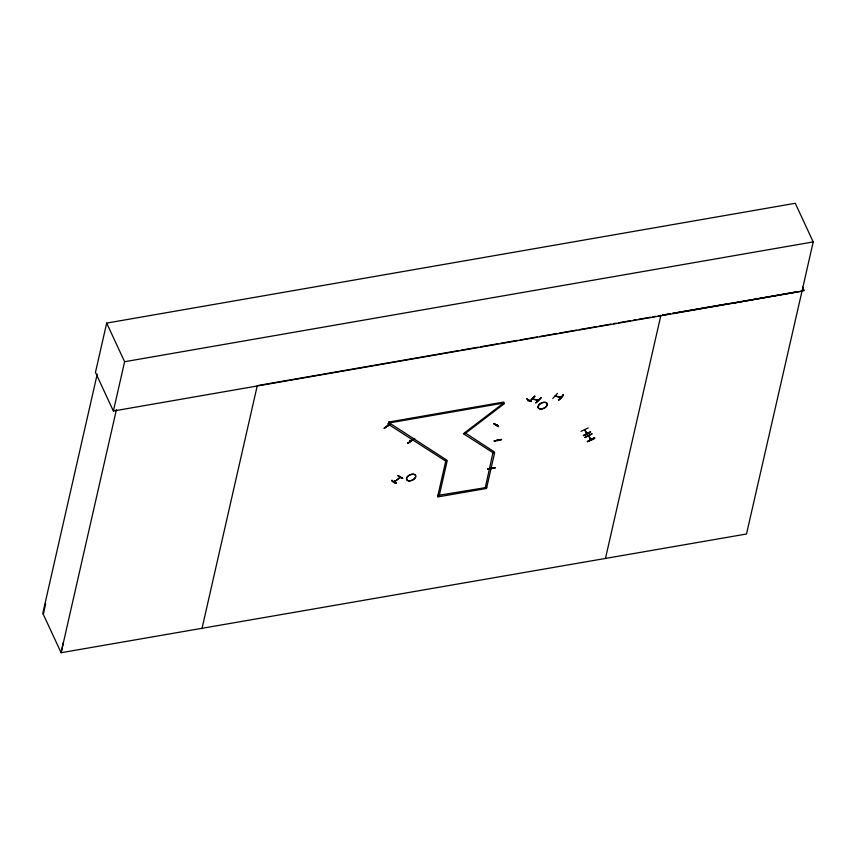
<?xml version="1.0" encoding="UTF-8"?>
<svg xmlns="http://www.w3.org/2000/svg" width="856" height="856" viewBox="0 0 856 856"><rect width="100%" height="100%" fill="white"/><g stroke="black" fill="none" stroke-linecap="round" stroke-linejoin="round"><path stroke-width="1.28" d="M487.717 469.238C488.979 469.998 495.934 466.627 495.046 467.943M491.333 468.36L491.472 467.772M497.593 440.508L497.914 440.797M394.841 481.019L394.423 481.917L400.191 477.231M394.958 481.489L394.691 480.922M399.624 477.702L399.388 477.06L399.891 477.776L400.394 477.359M527.981 400.619L528.687 400.415M528.238 401.015L528.591 400.469M584.53 429.905C586.2 432.473 586.435 433.725 586.874 433.104M43.324 614.405L45.625 603.844M63.408 642.15L61.108 652.711L746.507 534.005L801.986 291.211L113.388 411.019L95.465 372.392L106.679 323.097L795.267 203.289L813.2 241.916L801.986 291.211M97.242 374.061L42.8 613.27L61.108 652.711L116.427 409.596M113.388 411.019L124.612 361.724L106.679 323.097M201.941 628.753L257.271 385.639M439.235 495.699L447.164 460.87L445.741 461.117L387.757 423.891L388.934 423.003L388.945 421.494M388.71 422.511L446.907 460.218L445.741 461.117L437.577 496.962L486.508 488.455L494.661 452.599L493.238 452.856L463.406 433.692L503.596 403.048L503.831 402.031L389.17 421.987M485.309 487.685L493.013 452.375M605.438 558.551L660.864 315.415L658.232 315.875M501.53 439.428L494.158 440.979L501.563 439.449M487.727 469.249L487.642 468.639M491.686 468.189L491.59 468.318M532.913 399.164L532.956 398.425M532.635 398.843L538.274 400.244M561.033 397.419L555.362 395.911M387.982 426.341L387.779 425.988M409.885 440.476L410.441 440.722M410.784 440.979L410.099 440.316M496.405 425.025L497.229 424.619L496.555 425.132M396.307 482.955C396.767 484.336 390.86 481.372 391.952 480.163M392.005 480.505L396.349 483.298M396.114 483.522L391.781 480.676M493.976 423.913L498.299 426.748L498.481 426.17M498.556 426.481L494.244 423.624L498.46 426.224M588.949 436.218L588.682 436.367M591.1 439.77L588.682 435.843M585.033 430.161L587.163 433.618M530.067 401.432L534.775 396.264M534.85 396.328L529.832 401.411L534.7 396.007M537.44 399.602L537.611 400.426L537.611 399.581M535.942 402.962C545.486 392.315 540.457 400.02 535.76 402.684M552.762 398.489L557.459 393.353M560.284 397.462L560.209 396.842M400.287 477.445L394.359 481.928M398.136 475.883L402.823 478.429L397.987 475.562M464.252 434.238L504.441 403.593L503.382 402.566M493.238 452.856L494.404 451.957L465.193 432.869M384.291 428.375L390.347 423.795M390.411 423.87L384.109 428.289L390.24 423.56M407.649 443.376C420.264 433.746 413.341 440.776 407.477 443.076M407.852 443.515L413.919 438.968M493.987 423.923L494.147 423.41M526.675 398.95L531.255 401.625L526.922 398.768M560.776 397.591L555.105 396.093M491.205 467.216L491.323 468.296M585.001 437.609L592.031 434.013M588.768 435.907L590.865 439.963L590.405 439.117M590.833 439.396L590.48 439.353M589.666 440.177L594.374 437.844M587.483 441.717C600.067 434.581 594.428 439.909 587.323 441.375M587.473 441.696L594.353 437.78M580.978 431.328L588.168 427.989M585.697 434.078C596.696 428.225 586.264 436.057 583.343 435.265M590.533 432.002L583.471 435.533M538.082 400.512L532.507 399.057M398.168 475.797L402.384 478.354M124.612 361.724L813.2 241.916M258.587 385.414L458.409 350.639M461.042 350.19L478.13 347.215M480.762 346.755L497.85 343.78M500.482 343.32L517.57 340.346M520.202 339.896L537.29 336.922M539.922 336.462L557.01 333.487M559.631 333.027L576.73 330.052M579.352 329.603L596.45 326.628M599.072 326.168L610.906 324.114M613.538 323.654L616.17 323.194M618.792 322.733L630.626 320.679M633.258 320.219L635.89 319.759M638.512 319.309L650.346 317.244M652.978 316.795L655.6 316.335M670.002 313.831L662.17 315.19L670.088 313.831M672.613 313.371L730.04 303.377M797.92 291.575L731.495 303.473M388.934 423.003L503.596 403.048M486.732 487.439L437.587 495.464M672.72 313.371L804.265 290.666L802.596 287.07M501.477 439.642L494.147 440.883M586.938 433.329L586.617 432.729L587.141 433.735M590.865 439.438L590.651 438.989M532.892 399.196L532.732 398.596M497.957 440.337L497.625 440.519M537.6 400.383L537.333 399.795M533.128 398.928L532.892 398.34M590.64 432.184L583.621 435.79M591.924 433.778L584.894 437.373M563.152 394.605C564.468 395.13 559.022 401.111 558.454 399.763M555.726 395.675L555.565 395.857M487.76 468.949L495.121 467.718L487.76 468.949M563.302 394.851L558.604 400.084L563.323 394.884M409.264 480.944A4.911 2.889 -24.9 0 0 415.749 476A4.911 2.889 -24.9 0 0 408.451 475.872A4.911 2.889 -24.9 0 0 409.264 480.944M409.179 480.815A4.943 2.91 -24.9 0 0 415.706 475.84A4.943 2.91 -24.9 0 0 408.365 475.711A4.943 2.91 -24.9 0 0 409.179 480.815M540.789 409.061A4.911 2.889 -24.9 0 0 547.273 404.107A4.911 2.889 -24.9 0 0 539.976 403.989A4.911 2.889 -24.9 0 0 540.789 409.061M540.714 408.933A4.943 2.91 -24.9 0 0 547.241 403.957A4.943 2.91 -24.9 0 0 539.901 403.829A4.943 2.91 -24.9 0 0 540.714 408.933"/></g></svg>
